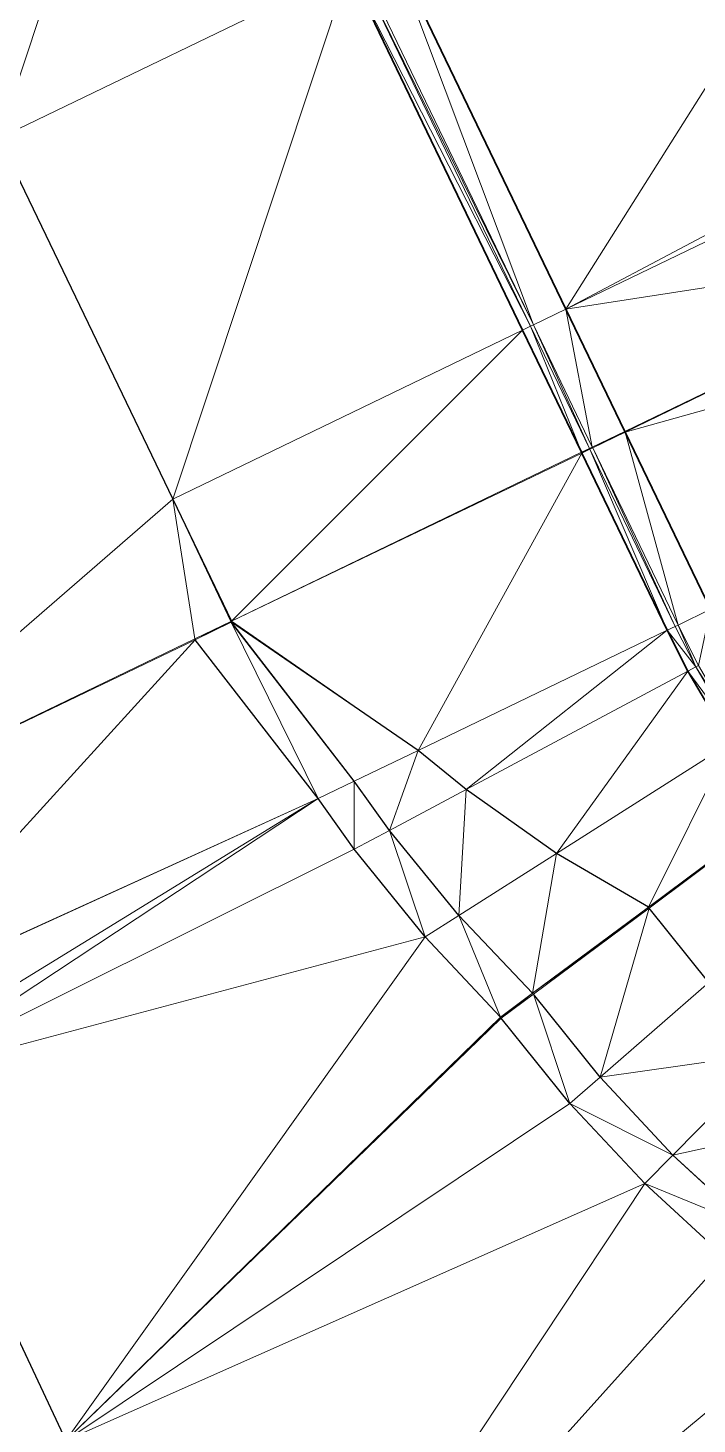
# Model space of a CAD drawing. Header units: metres. Extents: x 246428 to 246884, y 7418966 to 7419490.
# Drawn here: x 246554.24 to 246562.6, y 7419286.59 to 7419304.01 of the extents above; entities that cross this region are included whole.
import ezdxf

# ---------------------------------------------------------------- set-up
doc = ezdxf.new("R2010")
doc.units = ezdxf.units.M
doc.linetypes.add('blank name', pattern=[0])
doc.linetypes.add('HIDDEN', pattern=[9.525, 6.35, -3.175])
doc.layers.add('_12D_UNMAPPED', color=7, linetype='Continuous')
doc.layers.add('BATTER', color=250, linetype='HIDDEN', lineweight=25)
for name, color, linetype, lineweight, true_color in [('KERB_BACK', 7, 'Continuous', 35, 0x5fd2ff), ('KERB_LINE', 7, 'Continuous', 18, 0xb9b9b9), ('KERB_LIP', 7, 'Continuous', 35, 0x5fd2ff), ('KERB_TOP', 7, 'Continuous', 18, 0xb9b9b9)]:
    doc.layers.add(name, color=color, linetype=linetype, lineweight=lineweight, true_color=true_color)

msp = doc.modelspace()

# ---------------------------------------------------------------- linework, layer by layer
at = {"layer": '_12D_UNMAPPED', "color": 3, "linetype": 'blank name', "lineweight": 0}
for points in [[(246553.878, 7419302.64, 32.232), (246551.706, 7419307.144, 32.182), (246556.074, 7419309.25, 32.231)], [(246553.878, 7419302.64, 32.232), (246556.074, 7419309.25, 32.231), (246558.246, 7419304.747, 32.281)], [(246558.787, 7419305.007, 32.156), (246564.451, 7419306.038, 32.338), (246560.958, 7419300.504, 32.206)], [(246564.451, 7419306.038, 32.338), (246565.867, 7419303.102, 32.37), (246560.958, 7419300.504, 32.206)], [(246558.381, 7419304.812, 32.131), (246558.787, 7419305.007, 32.156), (246560.553, 7419300.308, 32.181)], [(246558.787, 7419305.007, 32.156), (246560.958, 7419300.504, 32.206), (246560.553, 7419300.308, 32.181)], [(246558.381, 7419304.812, 32.131), (246560.553, 7419300.308, 32.181), (246558.345, 7419304.795, 32.281)], [(246553.878, 7419302.64, 32.232), (246558.246, 7419304.747, 32.281), (246556.049, 7419298.136, 32.282)], [(246558.246, 7419304.747, 32.281), (246560.418, 7419300.243, 32.331), (246556.049, 7419298.136, 32.282)], [(246558.345, 7419304.795, 32.281), (246560.517, 7419300.291, 32.331), (246558.246, 7419304.747, 32.281)], [(246558.246, 7419304.747, 32.281), (246560.517, 7419300.291, 32.331), (246560.418, 7419300.243, 32.331)], [(246558.345, 7419304.795, 32.281), (246560.553, 7419300.308, 32.181), (246560.517, 7419300.291, 32.331)], [(246565.867, 7419303.102, 32.37), (246565.958, 7419302.915, 32.372), (246560.958, 7419300.504, 32.206)], [(246565.958, 7419302.915, 32.372), (246566.692, 7419301.391, 32.389), (246560.958, 7419300.504, 32.206)], [(246551.167, 7419293.904, 31.26), (246553.878, 7419302.64, 32.232), (246556.049, 7419298.136, 32.282)], [(246566.692, 7419301.391, 32.389), (246561.693, 7419298.98, 32.226), (246560.958, 7419300.504, 32.206)], [(246566.692, 7419301.391, 32.389), (246566.692, 7419301.391, 32.389), (246561.693, 7419298.98, 32.226)], [(246566.692, 7419301.391, 32.389), (246561.693, 7419298.98, 32.226), (246561.693, 7419298.98, 32.226)], [(246566.692, 7419301.391, 32.389), (246566.692, 7419301.391, 32.389), (246561.693, 7419298.98, 32.226)], [(246561.698, 7419298.97, 32.226), (246561.693, 7419298.98, 32.226), (246566.692, 7419301.391, 32.389)], [(246561.693, 7419298.98, 32.226), (246566.692, 7419301.391, 32.389), (246566.692, 7419301.391, 32.389)], [(246561.693, 7419298.98, 32.226), (246566.692, 7419301.391, 32.389), (246566.692, 7419301.391, 32.389)], [(246567.127, 7419300.49, 32.399), (246561.698, 7419298.97, 32.226), (246566.692, 7419301.391, 32.389)], [(246560.958, 7419300.504, 32.206), (246561.288, 7419298.785, 32.201), (246560.553, 7419300.308, 32.181)], [(246561.693, 7419298.98, 32.226), (246561.693, 7419298.98, 32.223), (246560.958, 7419300.504, 32.206)], [(246561.288, 7419298.785, 32.201), (246560.958, 7419300.504, 32.206), (246561.693, 7419298.98, 32.223)], [(246567.127, 7419300.49, 32.399), (246562.764, 7419296.76, 32.263), (246561.698, 7419298.97, 32.226)], [(246560.517, 7419300.291, 32.331), (246561.153, 7419298.72, 32.351), (246560.418, 7419300.243, 32.331)], [(246560.553, 7419300.308, 32.181), (246561.252, 7419298.767, 32.351), (246560.517, 7419300.291, 32.331)], [(246561.252, 7419298.767, 32.351), (246561.252, 7419298.767, 32.348), (246560.517, 7419300.291, 32.331)], [(246561.153, 7419298.72, 32.351), (246560.517, 7419300.291, 32.331), (246561.252, 7419298.767, 32.348)], [(246561.288, 7419298.785, 32.201), (246561.288, 7419298.785, 32.198), (246560.553, 7419300.308, 32.181)], [(246561.252, 7419298.767, 32.351), (246560.553, 7419300.308, 32.181), (246561.288, 7419298.785, 32.198)], [(246556.049, 7419298.136, 32.282), (246560.418, 7419300.243, 32.331), (246556.784, 7419296.613, 32.299)], [(246560.418, 7419300.243, 32.331), (246561.153, 7419298.719, 32.348), (246556.784, 7419296.613, 32.299)], [(246560.418, 7419300.243, 32.331), (246561.153, 7419298.72, 32.351), (246561.153, 7419298.719, 32.348)], [(246561.288, 7419298.785, 32.201), (246561.288, 7419298.785, 32.201), (246561.693, 7419298.98, 32.223)], [(246561.293, 7419298.775, 32.201), (246561.288, 7419298.785, 32.201), (246561.693, 7419298.98, 32.223)], [(246561.698, 7419298.97, 32.226), (246561.293, 7419298.775, 32.201), (246561.693, 7419298.98, 32.223)], [(246561.698, 7419298.97, 32.226), (246562.359, 7419296.564, 32.238), (246561.293, 7419298.775, 32.201)], [(246561.693, 7419298.98, 32.226), (246561.698, 7419298.97, 32.226), (246561.693, 7419298.98, 32.223)], [(246561.693, 7419298.98, 32.226), (246561.693, 7419298.98, 32.226), (246561.693, 7419298.98, 32.223)], [(246561.698, 7419298.97, 32.226), (246562.764, 7419296.76, 32.263), (246562.359, 7419296.564, 32.238)], [(246561.153, 7419298.719, 32.348), (246561.158, 7419298.709, 32.351), (246556.784, 7419296.613, 32.299)], [(246561.158, 7419298.709, 32.351), (246559.115, 7419295, 32.354), (246556.784, 7419296.613, 32.299)], [(246561.158, 7419298.709, 32.351), (246562.223, 7419296.499, 32.388), (246559.115, 7419295, 32.354)], [(246561.153, 7419298.719, 32.351), (246561.252, 7419298.767, 32.348), (246561.158, 7419298.709, 32.351)], [(246561.153, 7419298.719, 32.351), (246561.153, 7419298.72, 32.351), (246561.252, 7419298.767, 32.348)], [(246561.153, 7419298.72, 32.351), (246561.153, 7419298.719, 32.351), (246561.153, 7419298.719, 32.348)], [(246561.153, 7419298.719, 32.351), (246561.158, 7419298.709, 32.351), (246561.153, 7419298.719, 32.348)], [(246561.257, 7419298.757, 32.351), (246561.158, 7419298.709, 32.351), (246561.252, 7419298.767, 32.348)], [(246561.257, 7419298.757, 32.351), (246562.223, 7419296.499, 32.388), (246561.158, 7419298.709, 32.351)], [(246561.252, 7419298.767, 32.351), (246561.252, 7419298.767, 32.351), (246561.288, 7419298.785, 32.198)], [(246561.252, 7419298.767, 32.351), (246561.288, 7419298.785, 32.198), (246561.257, 7419298.757, 32.351)], [(246561.252, 7419298.767, 32.351), (246561.257, 7419298.757, 32.351), (246561.252, 7419298.767, 32.348)], [(246561.252, 7419298.767, 32.351), (246561.252, 7419298.767, 32.351), (246561.252, 7419298.767, 32.348)], [(246561.293, 7419298.775, 32.201), (246561.257, 7419298.757, 32.351), (246561.288, 7419298.785, 32.198)], [(246561.293, 7419298.775, 32.201), (246562.323, 7419296.547, 32.388), (246561.257, 7419298.757, 32.351)], [(246561.257, 7419298.757, 32.351), (246562.323, 7419296.547, 32.388), (246562.223, 7419296.499, 32.388)], [(246561.288, 7419298.785, 32.201), (246561.293, 7419298.775, 32.201), (246561.288, 7419298.785, 32.198)], [(246561.288, 7419298.785, 32.201), (246561.288, 7419298.785, 32.201), (246561.288, 7419298.785, 32.198)], [(246561.293, 7419298.775, 32.201), (246562.359, 7419296.564, 32.238), (246562.323, 7419296.547, 32.388)], [(246556.323, 7419296.39, 32.292), (246551.167, 7419293.904, 31.26), (246556.049, 7419298.136, 32.282)], [(246556.773, 7419296.608, 32.302), (246556.323, 7419296.39, 32.292), (246556.049, 7419298.136, 32.282)], [(246556.773, 7419296.608, 32.302), (246556.049, 7419298.136, 32.282), (246556.784, 7419296.613, 32.299)], [(246556.773, 7419296.607, 32.302), (246556.773, 7419296.608, 32.302), (246556.784, 7419296.613, 32.299)], [(246556.784, 7419296.6, 32.303), (246556.773, 7419296.607, 32.302), (246556.784, 7419296.613, 32.299)], [(246559.115, 7419295, 32.354), (246556.784, 7419296.6, 32.303), (246556.784, 7419296.613, 32.299)], [(246562.764, 7419296.76, 32.263), (246562.614, 7419296.061, 32.246), (246562.359, 7419296.564, 32.238)], [(246556.773, 7419296.608, 32.302), (246556.33, 7419296.381, 32.295), (246556.323, 7419296.39, 32.293)], [(246556.773, 7419296.608, 32.302), (246556.323, 7419296.39, 32.293), (246556.323, 7419296.39, 32.292)], [(246556.773, 7419296.608, 32.302), (246556.773, 7419296.607, 32.303), (246556.33, 7419296.381, 32.295)], [(246556.773, 7419296.607, 32.303), (246556.78, 7419296.598, 32.305), (246556.33, 7419296.381, 32.295)], [(246556.78, 7419296.598, 32.305), (246557.865, 7419294.398, 32.787), (246556.33, 7419296.381, 32.295)], [(246556.773, 7419296.608, 32.302), (246556.773, 7419296.607, 32.302), (246556.773, 7419296.607, 32.303)], [(246556.773, 7419296.607, 32.302), (246556.784, 7419296.6, 32.303), (246556.78, 7419296.598, 32.305)], [(246556.773, 7419296.607, 32.302), (246556.78, 7419296.598, 32.305), (246556.773, 7419296.607, 32.303)], [(246556.78, 7419296.598, 32.305), (246556.784, 7419296.6, 32.303), (246558.316, 7419294.615, 32.797)], [(246556.78, 7419296.598, 32.305), (246558.316, 7419294.615, 32.797), (246557.865, 7419294.398, 32.787)], [(246556.784, 7419296.6, 32.303), (246559.115, 7419295, 32.354), (246558.316, 7419294.615, 32.797)], [(246562.223, 7419296.499, 32.388), (246559.713, 7419294.513, 32.365), (246559.115, 7419295, 32.354)], [(246562.223, 7419296.499, 32.388), (246562.482, 7419295.99, 32.396), (246559.713, 7419294.513, 32.365)], [(246562.323, 7419296.547, 32.388), (246562.579, 7419296.042, 32.396), (246562.223, 7419296.499, 32.388)], [(246562.579, 7419296.042, 32.396), (246562.482, 7419295.99, 32.396), (246562.223, 7419296.499, 32.388)], [(246562.359, 7419296.564, 32.238), (246562.579, 7419296.042, 32.396), (246562.323, 7419296.547, 32.388)], [(246562.359, 7419296.564, 32.238), (246562.614, 7419296.061, 32.246), (246562.579, 7419296.042, 32.396)], [(246556.33, 7419296.381, 32.295), (246551.167, 7419293.904, 31.26), (246556.323, 7419296.39, 32.293)], [(246556.323, 7419296.39, 32.293), (246551.167, 7419293.904, 31.26), (246556.323, 7419296.39, 32.292)], [(246552.159, 7419291.803, 31.28), (246551.167, 7419293.904, 31.26), (246556.33, 7419296.381, 32.295)], [(246557.865, 7419294.398, 32.787), (246552.159, 7419291.803, 31.28), (246556.33, 7419296.381, 32.295)], [(246562.482, 7419295.99, 32.396), (246560.841, 7419293.714, 32.386), (246559.713, 7419294.513, 32.365)], [(246562.482, 7419295.99, 32.396), (246563.008, 7419295.088, 32.411), (246560.841, 7419293.714, 32.386)], [(246562.579, 7419296.042, 32.396), (246563.101, 7419295.147, 32.411), (246562.482, 7419295.99, 32.396)], [(246563.101, 7419295.147, 32.411), (246563.008, 7419295.088, 32.411), (246562.482, 7419295.99, 32.396)], [(246562.614, 7419296.061, 32.246), (246563.135, 7419295.168, 32.261), (246562.579, 7419296.042, 32.396)], [(246563.135, 7419295.168, 32.261), (246563.101, 7419295.147, 32.411), (246562.579, 7419296.042, 32.396)], [(246563.008, 7419295.088, 32.411), (246561.988, 7419293.043, 32.406), (246560.841, 7419293.714, 32.386)], [(246563.593, 7419294.237, 32.426), (246561.988, 7419293.043, 32.406), (246563.008, 7419295.088, 32.411)], [(246559.115, 7419295, 32.354), (246558.757, 7419294.002, 32.907), (246558.316, 7419294.615, 32.797)], [(246559.115, 7419295, 32.354), (246559.713, 7419294.513, 32.365), (246558.757, 7419294.002, 32.907)], [(246558.316, 7419294.615, 32.797), (246558.316, 7419293.767, 32.897), (246557.865, 7419294.398, 32.787)], [(246558.316, 7419294.615, 32.797), (246558.757, 7419294.002, 32.907), (246558.316, 7419293.767, 32.897)], [(246552.161, 7419291.799, 31.28), (246552.159, 7419291.803, 31.28), (246557.865, 7419294.398, 32.787)], [(246552.159, 7419291.803, 31.28), (246552.159, 7419291.803, 31.28), (246557.865, 7419294.398, 32.787)], [(246552.491, 7419291.1, 31.287), (246552.161, 7419291.798, 31.28), (246557.865, 7419294.398, 32.787)], [(246552.161, 7419291.798, 31.28), (246552.161, 7419291.799, 31.28), (246557.865, 7419294.398, 32.787)], [(246552.161, 7419291.798, 31.28), (246552.161, 7419291.798, 31.28), (246557.865, 7419294.398, 32.787)], [(246552.58, 7419290.912, 31.288), (246552.491, 7419291.1, 31.287), (246557.865, 7419294.398, 32.787)], [(246552.491, 7419291.1, 31.287), (246552.491, 7419291.1, 31.287), (246557.865, 7419294.398, 32.787)], [(246558.316, 7419293.767, 32.897), (246552.58, 7419290.912, 31.288), (246557.865, 7419294.398, 32.787)], [(246559.713, 7419294.513, 32.365), (246559.621, 7419292.94, 33.108), (246558.757, 7419294.002, 32.907)], [(246560.841, 7419293.714, 32.386), (246559.621, 7419292.94, 33.108), (246559.713, 7419294.513, 32.365)], [(246563.593, 7419294.236, 32.426), (246561.988, 7419293.043, 32.406), (246563.593, 7419294.237, 32.426)], [(246561.988, 7419293.043, 32.406), (246561.988, 7419293.043, 32.406), (246563.593, 7419294.237, 32.426)], [(246563.6, 7419294.227, 32.426), (246561.988, 7419293.043, 32.406), (246563.593, 7419294.236, 32.426)], [(246561.996, 7419293.033, 32.406), (246561.988, 7419293.043, 32.406), (246563.6, 7419294.227, 32.426)], [(246562.745, 7419292.102, 32.421), (246561.996, 7419293.033, 32.406), (246563.6, 7419294.227, 32.426)], [(246558.757, 7419294.002, 32.907), (246559.199, 7419292.672, 33.098), (246558.316, 7419293.767, 32.897)], [(246559.621, 7419292.94, 33.108), (246559.199, 7419292.672, 33.098), (246558.757, 7419294.002, 32.907)], [(246559.199, 7419292.672, 33.098), (246552.58, 7419290.912, 31.288), (246558.316, 7419293.767, 32.897)], [(246560.543, 7419291.97, 33.306), (246559.621, 7419292.94, 33.108), (246560.841, 7419293.714, 32.386)], [(246561.988, 7419293.043, 32.406), (246560.543, 7419291.97, 33.306), (246560.841, 7419293.714, 32.386)], [(246561.988, 7419293.043, 32.406), (246561.988, 7419293.043, 32.406), (246560.543, 7419291.969, 33.306)], [(246561.988, 7419293.043, 32.406), (246561.996, 7419293.033, 32.406), (246560.543, 7419291.969, 33.306)], [(246561.988, 7419293.043, 32.406), (246560.543, 7419291.969, 33.306), (246560.543, 7419291.97, 33.306)], [(246561.996, 7419293.033, 32.406), (246560.552, 7419291.958, 33.306), (246560.543, 7419291.969, 33.306)], [(246561.996, 7419293.033, 32.406), (246561.386, 7419290.922, 33.321), (246560.552, 7419291.958, 33.306)], [(246561.996, 7419293.033, 32.406), (246562.745, 7419292.102, 32.421), (246561.386, 7419290.922, 33.321)], [(246559.621, 7419292.94, 33.108), (246560.142, 7419291.671, 33.296), (246559.199, 7419292.672, 33.098)], [(246559.621, 7419292.94, 33.108), (246560.543, 7419291.97, 33.306), (246560.142, 7419291.671, 33.296)], [(246554.715, 7419286.391, 31.332), (246552.58, 7419290.912, 31.288), (246559.199, 7419292.672, 33.098)], [(246560.142, 7419291.671, 33.296), (246554.715, 7419286.391, 31.332), (246559.199, 7419292.672, 33.098)], [(246562.745, 7419292.102, 32.421), (246563.561, 7419291.23, 32.436), (246561.386, 7419290.922, 33.321)], [(246560.543, 7419291.97, 33.306), (246560.142, 7419291.671, 33.296), (246560.142, 7419291.671, 33.296)], [(246560.543, 7419291.97, 33.306), (246560.543, 7419291.969, 33.306), (246560.142, 7419291.671, 33.296)], [(246560.543, 7419291.969, 33.306), (246560.552, 7419291.958, 33.306), (246560.142, 7419291.671, 33.296)], [(246560.552, 7419291.958, 33.306), (246560.151, 7419291.659, 33.296), (246560.142, 7419291.671, 33.296)], [(246560.552, 7419291.958, 33.306), (246561.008, 7419290.594, 33.311), (246560.151, 7419291.659, 33.296)], [(246560.552, 7419291.958, 33.306), (246561.386, 7419290.922, 33.321), (246561.008, 7419290.594, 33.311)], [(246560.151, 7419291.659, 33.296), (246554.715, 7419286.391, 31.332), (246560.142, 7419291.671, 33.296)], [(246560.142, 7419291.671, 33.296), (246554.715, 7419286.391, 31.332), (246560.142, 7419291.671, 33.296)], [(246561.008, 7419290.594, 33.311), (246554.715, 7419286.391, 31.332), (246560.151, 7419291.659, 33.296)], [(246563.561, 7419291.23, 32.436), (246562.294, 7419289.951, 33.336), (246561.386, 7419290.922, 33.321)], [(246563.561, 7419291.23, 32.436), (246564.44, 7419290.421, 32.451), (246562.294, 7419289.951, 33.336)], [(246545.729, 7419287.609, 30.021), (246552.58, 7419290.912, 31.288), (246554.715, 7419286.391, 31.332)], [(246561.386, 7419290.922, 33.321), (246562.294, 7419289.951, 33.336), (246561.008, 7419290.594, 33.311)], [(246561.942, 7419289.596, 33.326), (246554.715, 7419286.391, 31.332), (246561.008, 7419290.594, 33.311)], [(246562.294, 7419289.951, 33.336), (246561.942, 7419289.596, 33.326), (246561.008, 7419290.594, 33.311)], [(246564.44, 7419290.421, 32.451), (246563.273, 7419289.052, 33.351), (246562.294, 7419289.951, 33.336)], [(246562.294, 7419289.951, 33.336), (246563.273, 7419289.052, 33.351), (246561.942, 7419289.596, 33.326)], [(246554.715, 7419286.391, 31.332), (246561.942, 7419289.596, 33.326), (246556.799, 7419281.845, 31.365)], [(246561.942, 7419289.596, 33.326), (246562.948, 7419288.671, 33.341), (246556.799, 7419281.845, 31.365)], [(246563.273, 7419289.052, 33.351), (246562.948, 7419288.671, 33.341), (246561.942, 7419289.596, 33.326)], [(246562.948, 7419288.671, 33.341), (246564.021, 7419287.824, 33.356), (246556.799, 7419281.845, 31.365)], [(246564.021, 7419287.824, 33.356), (246565.154, 7419287.06, 33.371), (246556.799, 7419281.845, 31.365)], [(246547.523, 7419282.922, 30.001), (246545.729, 7419287.609, 30.021), (246554.715, 7419286.391, 31.332)], [(246565.154, 7419287.06, 33.371), (246565.228, 7419287.014, 33.372), (246556.799, 7419281.845, 31.365)], [(246556.799, 7419281.845, 31.365), (246565.228, 7419287.014, 33.372), (246558.853, 7419277.284, 31.394)], [(246565.228, 7419287.014, 33.372), (246565.228, 7419287.014, 33.372), (246556.799, 7419281.845, 31.365)], [(246565.228, 7419287.014, 33.372), (246566.341, 7419286.382, 33.386), (246558.853, 7419277.284, 31.394)]]:
    msp.add_3dface(points, dxfattribs=at)
at = {"layer": 'BATTER'}
for points in [[(246540.508, 7419329.499, 31.929), (246542.853, 7419325.079, 31.981), (246545.099, 7419320.842, 32.03), (246545.1, 7419320.842, 32.03), (246545.19, 7419320.655, 32.032), (246546.18, 7419318.602, 32.055), (246546.18, 7419318.602, 32.055), (246547.362, 7419316.151, 32.082), (246549.534, 7419311.647, 32.132), (246551.706, 7419307.144, 32.182), (246553.878, 7419302.64, 32.232), (246556.049, 7419298.136, 32.282), (246556.784, 7419296.613, 32.299)], [(246562.745, 7419292.102, 32.421), (246561.996, 7419293.033, 32.406), (246561.988, 7419293.043, 32.406), (246561.988, 7419293.043, 32.406), (246560.841, 7419293.714, 32.386), (246559.713, 7419294.513, 32.365), (246559.115, 7419295, 32.354), (246556.784, 7419296.6, 32.303), (246556.773, 7419296.607, 32.302), (246556.773, 7419296.608, 32.302)], [(246567.772, 7419286.254, 33.411), (246566.572, 7419286.825, 33.396), (246565.49, 7419287.44, 33.382), (246565.49, 7419287.44, 33.382), (246565.418, 7419287.484, 33.381), (246564.316, 7419288.228, 33.366), (246563.273, 7419289.052, 33.351), (246562.294, 7419289.951, 33.336), (246561.386, 7419290.922, 33.321), (246560.552, 7419291.958, 33.306), (246560.543, 7419291.969, 33.306), (246560.543, 7419291.97, 33.306), (246559.621, 7419292.94, 33.108), (246558.757, 7419294.002, 32.907), (246558.316, 7419294.615, 32.797), (246556.78, 7419296.598, 32.305), (246556.773, 7419296.607, 32.303), (246556.773, 7419296.608, 32.302)], [(246566.341, 7419286.382, 33.386), (246565.228, 7419287.014, 33.372), (246565.228, 7419287.014, 33.372), (246565.154, 7419287.06, 33.371), (246564.021, 7419287.824, 33.356), (246562.948, 7419288.671, 33.341), (246561.942, 7419289.596, 33.326), (246561.008, 7419290.594, 33.311), (246560.151, 7419291.659, 33.296), (246560.142, 7419291.671, 33.296), (246560.142, 7419291.671, 33.296), (246559.199, 7419292.672, 33.098), (246558.316, 7419293.767, 32.897), (246557.865, 7419294.398, 32.787), (246556.33, 7419296.381, 32.295), (246556.323, 7419296.39, 32.293), (246556.323, 7419296.39, 32.292)], [(246551.167, 7419293.904, 31.26), (246552.159, 7419291.803, 31.28), (246552.159, 7419291.803, 31.28), (246552.161, 7419291.799, 31.28), (246552.161, 7419291.798, 31.28), (246552.161, 7419291.798, 31.28), (246552.161, 7419291.798, 31.28), (246552.491, 7419291.1, 31.287), (246552.491, 7419291.1, 31.287), (246552.58, 7419290.912, 31.288), (246554.715, 7419286.391, 31.332), (246556.799, 7419281.845, 31.365), (246558.853, 7419277.284, 31.394), (246560.916, 7419272.728, 31.424), (246562.98, 7419268.172, 31.453), (246565.003, 7419263.829, 31.491)]]:
    msp.add_polyline3d(points, dxfattribs=at)
at = {"layer": 'KERB_BACK'}
for points in [[(246545.215, 7419331.769, 31.981), (246547.387, 7419327.265, 32.031), (246549.468, 7419322.949, 32.079), (246549.468, 7419322.949, 32.079), (246549.559, 7419322.761, 32.081), (246550.548, 7419320.709, 32.104), (246550.548, 7419320.709, 32.104), (246551.73, 7419318.258, 32.131), (246553.902, 7419313.754, 32.181), (246556.074, 7419309.25, 32.231), (246558.246, 7419304.747, 32.281), (246560.418, 7419300.243, 32.331), (246561.153, 7419298.719, 32.348)], [(246563.008, 7419295.088, 32.411), (246562.482, 7419295.99, 32.396), (246562.223, 7419296.499, 32.388), (246561.158, 7419298.709, 32.351), (246561.153, 7419298.719, 32.351), (246561.153, 7419298.72, 32.351)]]:
    msp.add_polyline3d(points, dxfattribs=at)
at = {"layer": 'KERB_LINE'}
for points in [[(246545.35, 7419331.834, 31.831), (246547.522, 7419327.33, 31.881), (246549.603, 7419323.014, 31.929), (246549.603, 7419323.014, 31.929), (246549.694, 7419322.827, 31.931), (246550.683, 7419320.774, 31.954), (246550.683, 7419320.774, 31.954), (246551.866, 7419318.323, 31.981), (246554.037, 7419313.819, 32.031), (246556.209, 7419309.316, 32.081), (246558.381, 7419304.812, 32.131), (246560.553, 7419300.308, 32.181), (246561.288, 7419298.785, 32.198)], [(246562.614, 7419296.061, 32.246), (246562.359, 7419296.564, 32.238), (246561.293, 7419298.775, 32.201), (246561.288, 7419298.785, 32.201), (246561.288, 7419298.785, 32.201)]]:
    msp.add_polyline3d(points, dxfattribs=at)
at = {"layer": 'KERB_LIP'}
for points in [[(246545.755, 7419332.029, 31.856), (246547.927, 7419327.526, 31.906), (246550.008, 7419323.21, 31.954), (246550.009, 7419323.21, 31.954), (246550.099, 7419323.022, 31.956), (246551.089, 7419320.97, 31.979), (246551.089, 7419320.97, 31.979), (246552.271, 7419318.518, 32.006), (246554.443, 7419314.015, 32.056), (246556.615, 7419309.511, 32.106), (246558.787, 7419305.007, 32.156), (246560.958, 7419300.504, 32.206), (246561.693, 7419298.98, 32.223)], [(246562.764, 7419296.76, 32.263), (246561.698, 7419298.97, 32.226), (246561.693, 7419298.98, 32.226), (246561.693, 7419298.98, 32.226)]]:
    msp.add_polyline3d(points, dxfattribs=at)
at = {"layer": 'KERB_TOP'}
for points in [[(246545.314, 7419331.817, 31.981), (246547.486, 7419327.313, 32.031), (246549.567, 7419322.997, 32.079), (246549.567, 7419322.997, 32.079), (246549.658, 7419322.809, 32.081), (246550.647, 7419320.757, 32.104), (246550.647, 7419320.757, 32.104), (246551.83, 7419318.306, 32.131), (246554.001, 7419313.802, 32.181), (246556.173, 7419309.298, 32.231), (246558.345, 7419304.795, 32.281), (246560.517, 7419300.291, 32.331), (246561.252, 7419298.767, 32.348)], [(246563.101, 7419295.147, 32.411), (246562.579, 7419296.042, 32.396), (246562.323, 7419296.547, 32.388), (246561.257, 7419298.757, 32.351), (246561.252, 7419298.767, 32.351), (246561.252, 7419298.767, 32.351)]]:
    msp.add_polyline3d(points, dxfattribs=at)

doc.saveas('drawing.dxf')
